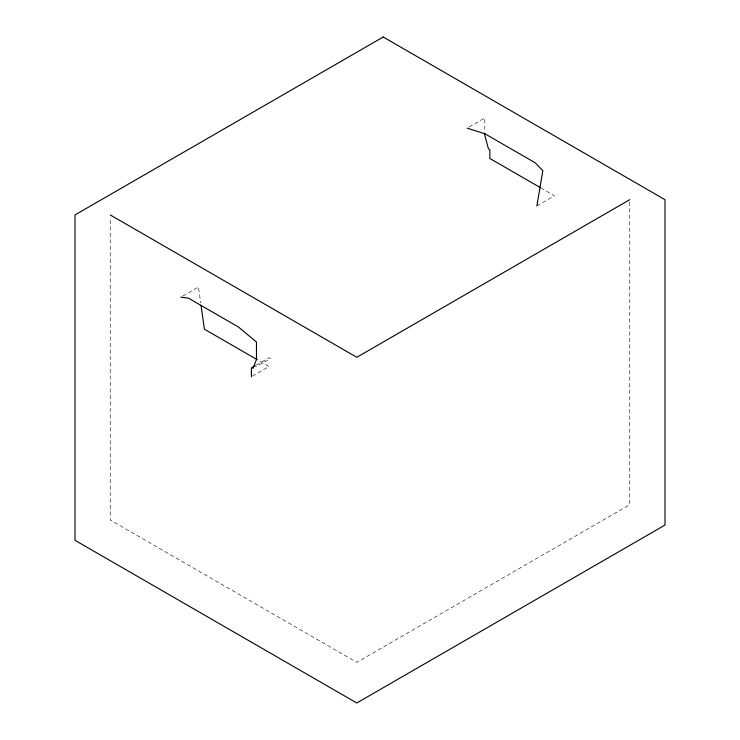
<?xml version="1.0" encoding="UTF-8"?>
<svg xmlns="http://www.w3.org/2000/svg" width="740" height="740" viewBox="0 0 740 740"><rect width="100%" height="100%" fill="white"/><g stroke="black" fill="none" stroke-linecap="round" stroke-linejoin="round"><path stroke-width="0.56" stroke-dasharray="3.7 2.78" d="M469.16 127.03L484.811 117.993L484.811 132.423M182.799 296.046L198.45 287.009L200.697 302.975M256.308 365.051L269.036 357.707L270.442 358.521L255.763 366.994M536.879 205.942L554.491 195.776L541.791 188.441M252.396 376.114L269.036 366.504L258.325 360.325M629.768 201.992L629.768 504.726L356.791 662.328L110.232 519.98L110.232 217.246"/><path stroke-width="1.11" d="M536.879 205.942L542.827 170.635L535.242 162.828L485.163 133.912L467.199 128.159M252.83 368.687L256.466 359.548L256.466 342.037L238.502 327.043L188.422 298.137L180.838 297.175M255.337 365.615L251.424 367.873L251.424 376.679M629.768 199.689L356.791 357.291L110.232 214.942M540.811 187.877L489.852 158.462L489.852 149.656L488.446 148.842L484.811 135.503L484.811 133.45M257.335 359.751L204.397 329.189L201.021 305.25M383.209 37L75.008 214.942L75.008 540.311L356.791 703L664.992 525.058L664.992 199.689L383.209 37"/></g></svg>
